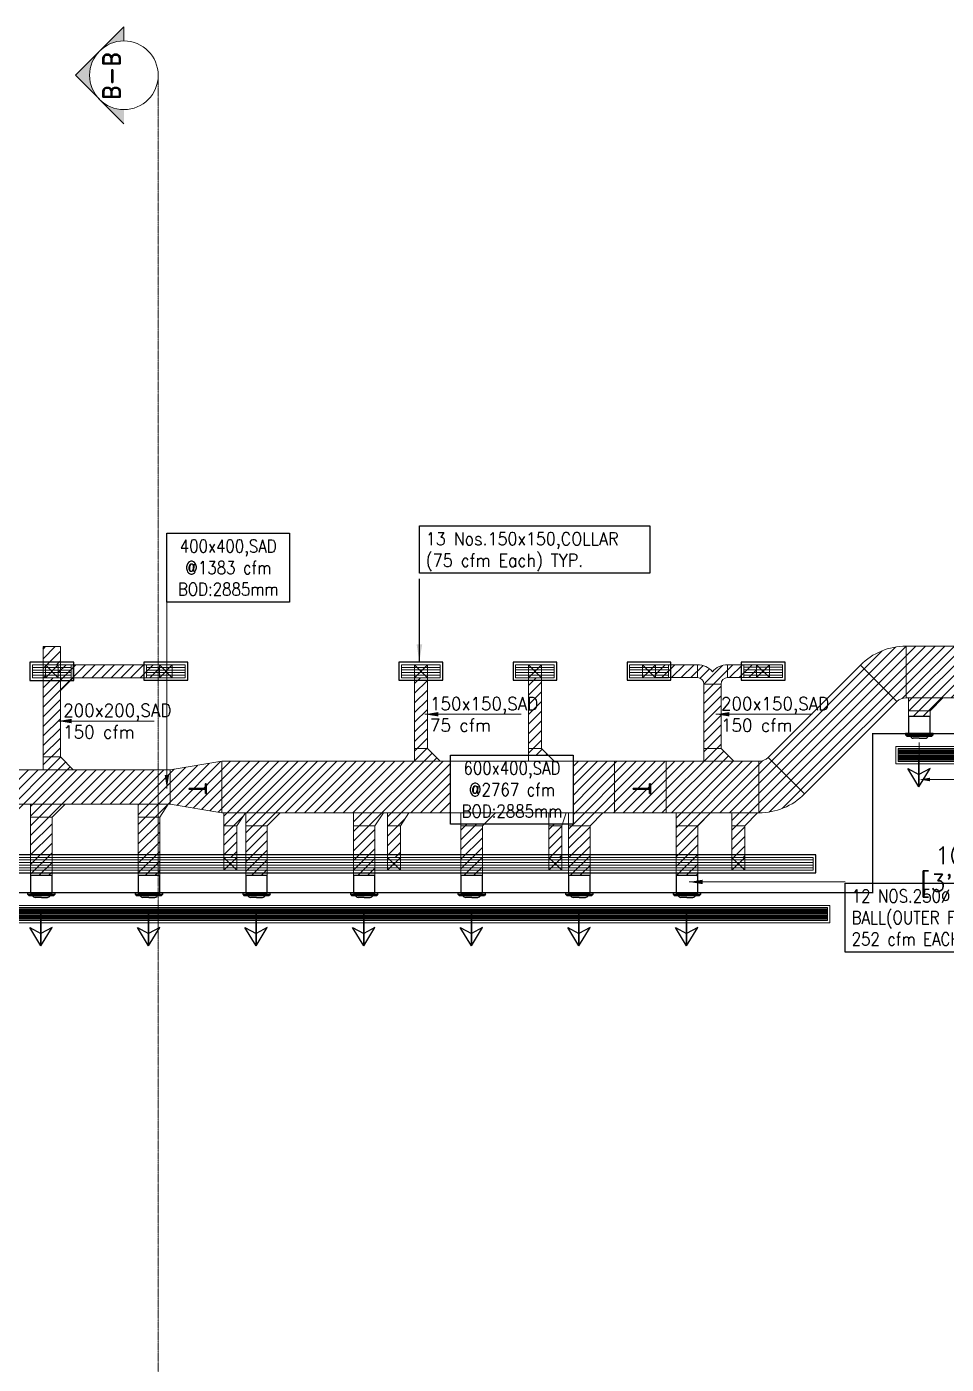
# Model space of a CAD drawing. Header units: millimetres. Extents: x -330573 to 5697, y 22061 to 198972.
# Drawn here: x -107105 to -96423, y 40582 to 56125 of the extents above; entities that cross this region are included whole.
import ezdxf

# ---------------------------------------------------------------- set-up
doc = ezdxf.new("R2010")
doc.units = ezdxf.units.MM
doc.linetypes.add('CENTER', pattern=[2, 1.25, -0.25, 0.25, -0.25])
doc.layers.add('HVAC SAD', color=6, linetype='Continuous')
for name, color, linetype, lineweight in [('VL-AC- SECTION', 7, 'Continuous', 18), ('VL-AC-ACCOUSTIC INSULATION', 32, 'Continuous', 25), ('VL-AC-DIM', 20, 'Continuous', 25), ('VL-AC-RAT', 1, 'Continuous', 5), ('VL-AC-SA', 6, 'Continuous', 5), ('VL-AC-SA_TEXT_50', 7, 'Continuous', 25), ('VL-AC-SAT', 72, 'Continuous', 25), ('VL-FC', 21, 'Continuous', 18)]:
    doc.layers.add(name, color=color, linetype=linetype, lineweight=lineweight)
doc.styles.add('Romand-2', font='romand.shx', dxfattribs={"height": 2})
doc.styles.add('ROMANS', font='romans.shx', dxfattribs={"height": 200})
doc.styles.add('VOLTAS - ROMAND', font='romand.shx', dxfattribs={"width": 0.85})
doc.dimstyles.new('VL_DIM', dxfattribs={"dimscale": 1.25, "dimtxt": 200, "dimasz": 125, "dimexe": 50, "dimexo": 50, "dimgap": 50, "dimtad": 1, "dimdec": 0, "dimrnd": 1, "dimzin": 9, "dimdsep": 46, "dimtxsty": 'ROMANS', "dimcen": 0.09, "dimdle": 35, "dimclrd": 7, "dimclre": 7, "dimclrt": 7, "dimadec": 0, "dimazin": 0, "dimtfac": 1, "dimtdec": 0, "dimtmove": 2, "dimatfit": 3, "dimfxl": 1, "dimtolj": 1, "dimtzin": 0, "dimlwd": 15, "dimlwe": 15, "dimarcsym": 1})
doc.dimstyles.new('VOLTAS', dxfattribs={"dimscale": 100, "dimtxt": 2, "dimasz": 2, "dimexe": 0.5, "dimexo": 0.5, "dimgap": 0.5, "dimtad": 1, "dimdec": 0, "dimzin": 12, "dimdsep": 46, "dimtxsty": 'ROMANS', "dimcen": 10, "dimdle": 100, "dimclrd": 7, "dimclre": 7, "dimclrt": 7, "dimadec": 0, "dimazin": 0, "dimtfac": 1, "dimtdec": 0, "dimtmove": 1, "dimatfit": 3, "dimfxl": 0.18, "dimtolj": 1, "dimtzin": 0, "dimarcsym": 2})

# ---------------------------------------------------------------- blocks, each defined once
blk = doc.blocks.new('A$C6C724B98')
at = {"layer": 'VL-AC- SECTION'}
h = blk.add_hatch(color=256, dxfattribs=at)
h.dxf.hatch_style = 1
edge = h.paths.add_edge_path()
edge.add_line((6578.263305140398, 27026.39885836761), (6578.263305140398, 27191.51130084243))
edge.add_ellipse((6578.263305140398, 27590.12799877968), major_axis=(398.0800505663071, 20.67716672786242), ratio=0.9999999999731439, start_angle=222.0266014231327, end_angle=267.02660142319235, ccw=False)
edge.add_line((6296.398734925054, 27308.26342857178), (6578.263305140398, 27026.39885836761))
edge = h.paths.add_edge_path()
edge.add_ellipse((6578.263305140398, 27590.12799877968), major_axis=(398.6166979482827, 0.0006576552724587155), ratio=0.999999999970647, start_angle=134.9999054708199, end_angle=224.9999054710118, ccw=False)
edge.add_line((6296.398734925054, 27871.99256898385), (6014.534164711572, 27590.12799877595))
edge.add_line((6014.534164713435, 27590.12799877968), (6296.398734928779, 27308.26342857551))
edge = h.paths.add_edge_path()
edge.add_line((6578.263305140398, 27988.74469671693), (6578.263305140398, 28153.85713919174))
edge.add_line((6578.263305140398, 28153.85713919174), (6296.398734926916, 27871.99256898385))
edge.add_ellipse((6578.263305140398, 27590.12799877968), major_axis=(390.5050521828499, -80.00672534378235), ratio=0.9999999999831349, start_angle=101.57853494104512, end_angle=146.5785349415359, ccw=False)
at = {"layer": 'VL-AC- SECTION', "linetype": 'CENTER', "lineweight": 0, "ltscale": 10}
blk.add_line((6976.880003081751, -3048.687331284105), (6976.880003081796, 27620.17281946275), dxfattribs=at)
at = {"layer": 'VL-AC- SECTION'}
blk.add_lwpolyline([(6578.263305144123, 27988.74469672065), (6578.263305144123, 28153.85713919546), (6014.53416471716, 27590.12799877968), (6578.263305144123, 27026.39885837134)], dxfattribs=at)
blk.add_circle((6578.263305144123, 27590.1279987834), 398.6166979377589, dxfattribs=at)
at = {"layer": 'VL-AC- SECTION', "insert": (6335.008583539836, 27859.27993304204, -2496053.843696692), "char_height": 200, "width": 2957.810705330985, "attachment_point": 3, "rotation": 90.00000000011204, "style": 'Romand-2'}
blk.add_mtext('B-B', dxfattribs=at)
blk = doc.blocks.new('*U91')
at = {"color": 252, "lineweight": 9}
for p, q in [((783227.2555917749, 309669.1805990025), (783227.2555917749, 319413.5403117941)), ((783257.2555917749, 309669.1805990025), (783257.2555917749, 319413.5403117941)), ((783287.2555917749, 309669.1805990025), (783287.2555917749, 319413.5403117941)), ((783317.2555917749, 309669.1805990025), (783317.2555917749, 319413.5403117941))]:
    blk.add_line(p, q, dxfattribs=at)
at = {"layer": 'VL-AC-SAT'}
blk.add_lwpolyline([(783167.2555917749, 309639.1805990025), (783377.2555917749, 309639.1805990025), (783377.2555917749, 319443.5403117941), (783167.2555917749, 319443.5403117941)], close=True, dxfattribs=at)
at = {"layer": 'VL-AC-SAT', "lineweight": 20}
blk.add_lwpolyline([(783197.2555917749, 309669.1805990025), (783347.2555917749, 309669.1805990025), (783347.2555917749, 319413.5403117941), (783197.2555917749, 319413.5403117941)], close=True, dxfattribs=at)
blk = doc.blocks.new('*U51')
at = {"color": 252, "lineweight": 9}
for p, q in [((783227.2555917749, 314853.1962866401), (783227.2555917749, 315303.1962866401)), ((783257.2555917749, 314853.1962866401), (783257.2555917749, 315303.1962866401)), ((783287.2555917749, 314853.1962866401), (783287.2555917749, 315303.1962866401)), ((783317.2555917749, 314853.1962866401), (783317.2555917749, 315303.1962866401))]:
    blk.add_line(p, q, dxfattribs=at)
at = {"layer": 'VL-AC-SAT'}
blk.add_lwpolyline([(783167.2555917749, 314823.1962866401), (783377.2555917749, 314823.1962866401), (783377.2555917749, 315333.1962866401), (783167.2555917749, 315333.1962866401)], close=True, dxfattribs=at)
at = {"layer": 'VL-AC-SAT', "lineweight": 20}
blk.add_lwpolyline([(783197.2555917749, 314853.1962866401), (783347.2555917749, 314853.1962866401), (783347.2555917749, 315303.1962866401), (783197.2555917749, 315303.1962866401)], close=True, dxfattribs=at)
blk = doc.blocks.new('*U94')
at = {"color": 8}
for p, q in [((30, 66), (18638.02575076701, 66.00000000000078)), ((30, 54), (18638.02575076701, 54.0000000000008)), ((30, 42), (18638.02575076701, 42.0000000000008)), ((30, 30), (18638.02575076701, 30.0000000000008)), ((30, 18), (18638.02575076701, 18.0000000000008)), ((30, 6.000000000000007), (18638.02575076701, 6.000000000000799)), ((30, -5.999999999999993), (18638.02575076701, -5.999999999999201)), ((30, -17.99999999999999), (18638.02575076701, -17.9999999999992)), ((30, -29.99999999999999), (18638.02575076701, -29.99999999999919)), ((30, -41.99999999999999), (18638.02575076701, -41.99999999999919)), ((30, -53.99999999999999), (18638.02575076701, -53.99999999999919))]:
    blk.add_line(p, q, dxfattribs=at)
for points in [[(5.208279937236156, 105.0043399367306), (5.31761697117643, -94.99565707796468), (18663.34336773818, -94.99565707796388), (18663.23403070424, 105.0043399367314)], [(30, 80), (30.05466236089609, -69.98873777758617), (18638.0804131279, -69.98873777758537), (18638.02575076701, 80.00000000000078)]]:
    blk.add_lwpolyline(points, close=True)
blk = doc.blocks.new('*U97')
at = {"color": 8}
for p, q in [((30, 66), (11396.58645214892, 66.00000000000048)), ((30, 54), (11396.58645214892, 54.00000000000048)), ((30, 42), (11396.58645214892, 42.00000000000048)), ((30, 30), (11396.58645214892, 30.00000000000049)), ((30, 18), (11396.58645214892, 18.00000000000049)), ((30, 6.000000000000007), (11396.58645214892, 6.000000000000492)), ((30, -5.999999999999993), (11396.58645214892, -5.999999999999508)), ((30, -17.99999999999999), (11396.58645214892, -17.99999999999951)), ((30, -29.99999999999999), (11396.58645214892, -29.9999999999995)), ((30, -41.99999999999999), (11396.58645214892, -41.9999999999995)), ((30, -53.99999999999999), (11396.58645214892, -53.9999999999995))]:
    blk.add_line(p, q, dxfattribs=at)
for points in [[(5.208279937236156, 105.0043399367306), (5.31761697117643, -94.99565707796468), (11421.90406912009, -94.99565707796418), (11421.79473208615, 105.0043399367311)], [(30, 80), (30.05466236089609, -69.98873777758617), (11396.64111450981, -69.98873777758567), (11396.58645214892, 80.00000000000048)]]:
    blk.add_lwpolyline(points, close=True)
blk = doc.blocks.new('*D255')
at = {"layer": 'Defpoints', "color": 0, "transparency": 16777216}
for p in [(-96735.80432549499, 47855.90599802253), (-95685.80432549499, 47855.90599802253), (-96735.80432549499, 47377.43230505864)]:
    blk.add_point(p, dxfattribs=at)
at = {"layer": 'VL-AC-DIM', "color": 7, "lineweight": 15, "transparency": 16777216}
for p, q in [((-96735.80432549499, 47805.90599802253), (-96735.80432549499, 47327.43230505864)), ((-95685.80432549499, 47805.90599802253), (-95685.80432549499, 47327.43230505864)), ((-95810.80432549499, 47377.43230505864), (-96610.80432549499, 47377.43230505864))]:
    blk.add_line(p, q, dxfattribs=at)
at = {"layer": 'VL-AC-DIM', "color": 7, "transparency": 16777216}
for points in [[(-96610.80432549499, 47398.26563839197), (-96610.80432549499, 47356.5989717253), (-96735.80432549499, 47377.43230505864)], [(-95810.80432549499, 47398.26563839197), (-95810.80432549499, 47356.5989717253), (-95685.80432549499, 47377.43230505864)]]:
    blk.add_solid(points, dxfattribs=at)
at = {"layer": 'VL-AC-DIM', "color": 7, "transparency": 16777216, "char_height": 200, "attachment_point": 5, "style": 'ROMANS'}
for s, insert in [('\\A1;1050', (-96210.80432549499, 46495.28944791578)), ('\\A1;[3\'-5"]', (-96210.80432549499, 46142.90849553483))]:
    blk.add_mtext(s, dxfattribs=dict(at, insert=insert))
blk = doc.blocks.new('VL SA JET NOZZEL')
at = {"layer": 'VL-AC-SAT'}
for p, q in [((4.433961313363397, 562.4903743000614, 1.386536811875247e-08), (-125.2924377877207, 349.6088945613155, 1.386536811875247e-08)), ((4.433961313363397, 562.4903743000614, 1.386536811875247e-08), (4.433961313363397, 191.9093473121902, 1.386536811875247e-08)), ((4.433961313363397, 191.9093473121902, 1.386536811875247e-08), (4.433961313363397, 562.4903743000614, 1.386536811875247e-08)), ((4.433961313363397, 562.4903743000614, 1.386536811875247e-08), (134.1603604144475, 349.6088945613155, 1.386536811875247e-08)), ((4.433961313363397, 562.4903743000614, 1.386536811875247e-08), (4.433961313363397, 191.9093473121902, 1.386536811875247e-08)), ((4.433961313363397, 191.9093473121902, 1.386536811875247e-08), (4.433961313363397, 562.4903743000614, 1.386536811875247e-08)), ((-125.2924377877207, 349.6088945613155, 1.386536811875247e-08), (4.433961313363397, 418.7165136941621, 1.386536811875247e-08)), ((134.1603604144475, 349.6088945613155, 1.386536811875247e-08), (4.433961313363397, 418.7165136941621, 1.386536811875247e-08)), ((0, 0), (-70, 0)), ((0, 0), (70, 0)), ((-160, -40), (-146.6457117226528, -25)), ((160, -40), (-160, -40)), ((160, -40), (146.6457117226673, -25))]:
    blk.add_line(p, q, dxfattribs=at)
for points in [[(-160, -40), (-160, -55), (160, -55), (160, -40)], [(146.6457117226673, -25), (-146.6457117226528, -25)]]:
    blk.add_lwpolyline(points, dxfattribs=at)
at = {"layer": 'VL-AC-SAT', "elevation": 1.386536811875247e-08}
blk.add_lwpolyline([(125, -255), (125, -55), (-125, -55), (-125, -255)], close=True, dxfattribs=at)
at = {"layer": 'VL-AC-SAT'}
for centre, start, end in [((-64.10045256266312, -42.46850784502749), 97.90867633056617, 155.957371767983), ((64.10045256266312, -42.46850784502749), 24.04262823201699, 82.09132366943385)]:
    blk.add_arc(centre, 42.87632002106835, start, end, dxfattribs=at)

msp = doc.modelspace()

# ---------------------------------------------------------------- hatches: boundary and pattern name
at = {"layer": 'VL-AC-ACCOUSTIC INSULATION'}
h = msp.add_hatch(dxfattribs=at)
h.set_pattern_fill('ANSI31', color=8, scale=25)
h.set_pattern_definition([(45, (0, 0), (-56.12660075668221, 56.12660075668221), [])])
h.paths.add_polyline_path([(-105437.4763143221, 47489.38428907003), (-110189.1592734049, 47489.38428907003), (-110189.1592734049, 47089.38428907003), (-105437.4763143221, 47089.38428907003)])
h.paths.add_polyline_path([(-109739.1592734049, 47639.38428907003), (-109889.1592734049, 47639.38428907003), (-109889.1592734049, 47489.38428907003), (-109589.1592734049, 47489.38428907003)])
h.paths.add_polyline_path([(-109739.1592734049, 48559.40110547561), (-109889.1592734049, 48559.40110547561), (-109889.1592734049, 47639.38428907003), (-109739.1592734049, 47639.38428907003)])
h.paths.add_polyline_path([(-108064.1750692814, 47639.38428907002), (-108214.1750692814, 47639.38428907002), (-108214.1750692814, 47489.38428907003), (-107914.1750692814, 47489.38428907003)])
h.paths.add_polyline_path([(-108064.1750692814, 48559.4011054756), (-108214.1750692814, 48559.4011054756), (-108214.1750692814, 47639.38428907002), (-108064.1750692814, 47639.38428907002)])
h.paths.add_polyline_path([(-106714.1751021639, 47639.5962948676), (-106914.1751021639, 47639.5962948676), (-106914.1751021639, 47489.38428907003), (-106563.9630963664, 47489.38428907003)])
h.paths.add_polyline_path([(-106714.1751021639, 48921.82479619002), (-106914.1751021639, 48921.82479619002), (-106914.1751021639, 47639.5962948676), (-106714.1751021639, 47639.5962948676)])
h.paths.add_polyline_path([(-106889.1751021639, 48559.61311127317), (-106889.1751021639, 48709.61311127317), (-106739.1751021639, 48709.61311127317), (-106739.1751021639, 48559.61311127317)], flags=16)
h.paths.add_polyline_path([(-107114.5836351746, 47089.38428907003), (-107414.5836351746, 47089.38428907003), (-107414.5836351746, 46939.38428907003), (-107264.5836351746, 46939.38428907003)])
h.paths.add_polyline_path([(-107264.5836351746, 46939.38428907003), (-107414.5836351746, 46939.38428907003), (-107414.5836351746, 46472.03406042082), (-107264.5836351746, 46472.03406042082)])
h.paths.add_polyline_path([(-106660.8200984936, 47089.38428907003), (-107060.8200984936, 47089.38428907003), (-107060.8200984936, 46939.38428907003), (-106810.8200984936, 46939.38428907003)])
h.paths.add_polyline_path([(-106810.8200984936, 46939.38428907003), (-107060.8200984936, 46939.38428907003), (-107060.8200984936, 46260.87988429946), (-106810.8200984936, 46260.87988429946)])
h.paths.add_polyline_path([(-107910.8200984936, 47089.38428907003), (-108310.8200984936, 47089.38428907003), (-108310.8200984936, 46939.38428907003), (-108060.8200984936, 46939.38428907003)])
h.paths.add_polyline_path([(-108060.8200984936, 46939.38428907003), (-108310.8200984936, 46939.38428907003), (-108310.8200984936, 46260.87988429946), (-108060.8200984936, 46260.87988429946)])
h.paths.add_polyline_path([(-109310.8200984936, 46939.38428907003), (-109560.8200984936, 46939.38428907003), (-109560.8200984936, 46260.87988429946), (-109310.8200984936, 46260.87988429946)])
h.paths.add_polyline_path([(-109160.8200984936, 47089.38428907003), (-109560.8200984936, 47089.38428907003), (-109560.8200984936, 46939.38428907003), (-109310.8200984936, 46939.38428907003)])
h.paths.add_polyline_path([(-105560.8200984936, 46939.38428907003), (-105810.8200984936, 46939.38428907003), (-105810.8200984936, 46260.87988429946), (-105560.8200984936, 46260.87988429946)])
h.paths.add_polyline_path([(-105460.8200984936, 47089.38428907003), (-105810.8200984936, 47089.38428907003), (-105810.8200984936, 46939.38428907003), (-105560.8200984936, 46939.38428907003)])
h.paths.add_polyline_path([(-104837.4763143221, 47589.38428907003), (-105437.4763143221, 47489.38428907003), (-105437.4763143221, 47089.38428907003), (-104837.4763143221, 46989.38428907003)])
h.paths.add_polyline_path([(-105564.1751350483, 48709.82511707075), (-106564.1751021639, 48709.82511707075), (-106564.1751021639, 48559.82511707075), (-105564.1751350483, 48559.82511707075)])
h.paths.add_polyline_path([(-106564.1751021639, 48709.82511707075), (-106714.1751021639, 48709.82511707075), (-106714.1751021639, 48409.82511707075), (-106564.1751021639, 48559.82511707075)])
h.paths.add_polyline_path([(-100277.8858762626, 47589.38428907003), (-104837.4763143221, 47589.38428907003), (-104837.4763143221, 46989.38428907003), (-100277.8858762626, 46989.38428907003)])
h.paths.add_polyline_path([(-104160.8200984936, 46989.38428907003), (-104560.8200984936, 46989.38428907003), (-104560.8200984936, 46839.38428907003), (-104310.8200984936, 46839.38428907003)])
h.paths.add_polyline_path([(-104310.8200984936, 46839.38428907003), (-104560.8200984936, 46839.38428907003), (-104560.8200984936, 46260.87988429946), (-104310.8200984936, 46260.87988429946)])
h.paths.add_polyline_path([(-104664.8611034345, 46839.38428907003), (-104814.8611034345, 46839.38428907003), (-104814.8611034345, 46472.03406042082), (-104664.8611034345, 46472.03406042082)])
h.paths.add_polyline_path([(-104564.8611034345, 46989.38428907003), (-104814.8611034345, 46989.38428907003), (-104814.8611034345, 46839.38428907003), (-104664.8611034345, 46839.38428907003)])
h.paths.add_polyline_path([(-103060.8200984936, 46839.38428907003), (-103310.8200984895, 46839.38428907003), (-103310.8200984739, 46260.87988429946), (-103060.8200984739, 46260.87988429946)])
h.paths.add_polyline_path([(-102960.8200984936, 46989.38428907003), (-103310.8200984936, 46989.38428907003), (-103310.8200984895, 46839.38428907003), (-103060.8200984936, 46839.38428907003)])
h.paths.add_polyline_path([(-102764.5836351746, 46839.38428907003), (-102914.5836351746, 46839.38428907003), (-102914.5836351746, 46472.03406042082), (-102764.5836351746, 46472.03406042082)])
h.paths.add_polyline_path([(-102664.5836351746, 46989.38428907003), (-102914.5836351746, 46989.38428907003), (-102914.5836351746, 46839.38428907003), (-102764.5836351746, 46839.38428907003)])
h.paths.add_polyline_path([(-102451.1554782092, 47739.38428907003), (-102601.1554782092, 47739.38428907003), (-102601.1554782092, 47589.38428907003), (-102301.1554782092, 47589.38428907003)])
h.paths.add_polyline_path([(-102451.1554782092, 48560.34061125919), (-102601.1554782092, 48560.34061125919), (-102601.1554782092, 47739.38428907003), (-102451.1554782092, 47739.38428907003)])
h.paths.add_polyline_path([(-101126.1555164508, 47739.6060672248), (-101276.1555164508, 47739.6060672248), (-101276.1555164508, 47589.38428907003), (-100975.9337382961, 47589.38428907003)])
h.paths.add_polyline_path([(-101126.1555164508, 48560.56238941396), (-101276.1555164508, 48560.56238941396), (-101276.1555164508, 47739.6060672248), (-101126.1555164508, 47739.6060672248)])
h.paths.add_polyline_path([(-101660.8200984936, 46989.38428907003), (-102060.8200984936, 46989.38428907003), (-102060.8200984895, 46839.38428907003), (-101810.8200984936, 46839.38428907003)])
h.paths.add_polyline_path([(-101810.8200984936, 46839.38428907003), (-102060.8200984895, 46839.38428907003), (-102060.8200984739, 46260.87988429946), (-101810.8200984739, 46260.87988429946)])
h.paths.add_polyline_path([(-100410.8200984936, 46989.38428907003), (-100810.8200984936, 46989.38428907003), (-100810.8200984895, 46839.38428907003), (-100560.8200984936, 46839.38428907003)])
h.paths.add_polyline_path([(-100560.8200984936, 46839.38428907003), (-100810.8200984895, 46839.38428907003), (-100810.8200984739, 46260.87988429946), (-100560.8200984739, 46260.87988429946)])
h.paths.add_polyline_path([(-100889.376183486, 46839.38428907003), (-101039.376183486, 46839.38428907003), (-101039.376183486, 46472.03406042082), (-100889.376183486, 46472.03406042082)])
h.paths.add_polyline_path([(-100839.376183486, 46989.38428907003), (-101039.376183486, 46989.38428907003), (-101039.376183486, 46839.38428907003), (-100889.376183486, 46839.38428907003)])
h.paths.add_polyline_path([(-99310.8200985132, 46839.38428907003), (-99560.82009850915, 46839.38428907003), (-99560.82009849355, 46260.87988429946), (-99310.82009849355, 46260.87988429946)])
h.paths.add_polyline_path([(-99160.8200985132, 46989.38428907003), (-99560.8200985132, 46989.38428907003), (-99560.82009850915, 46839.38428907003), (-99310.8200985132, 46839.38428907003)])
h.paths.add_polyline_path([(-98599.5629505269, 47589.38428907003), (-99677.88587626256, 47589.38428907003), (-99677.88587626256, 46989.38428907003), (-98599.56295052689, 46989.38428907003)])
h.paths.add_polyline_path([(-99677.88587626256, 47589.38428907003), (-100277.8858762626, 47589.38428907003), (-100277.8858762626, 46989.38428907003), (-99677.88587626256, 46989.38428907003)])
h.paths.add_polyline_path([(-99038.72441339472, 47739.38428907003), (-99238.72441339472, 47739.38428907003), (-99238.72441339472, 47589.38428907003), (-98888.72441339472, 47589.38428907003)])
h.paths.add_polyline_path([(-99038.72441339472, 48486.00594572397), (-99238.72441339472, 48486.00594572397), (-99238.72441339472, 47739.38428907003), (-99038.72441339472, 47739.38428907003)])
h.paths.add_polyline_path([(-98963.72441339472, 48561.00594572397), (-98963.72441339472, 48711.00594572397, 0.2265409196609852), (-99138.72441339472, 48627.42730196128, 0.2265409196609852), (-99313.72441339472, 48711.00594572397), (-99313.72441339472, 48561.00594572397, -0.4142135623730951), (-99238.72441339472, 48486.00594572397), (-99038.72441339472, 48486.00594572397, -0.4142135623730951)])
h.paths.add_polyline_path([(-98626.1555929351, 48711.00594572397), (-98963.72441339472, 48711.00594572397), (-98963.72441339472, 48561.00594572397), (-98626.1555929351, 48561.00594572397)])
h.paths.add_polyline_path([(-99313.72441339472, 48711.00594572397), (-99800.9337765387, 48711.00594572397), (-99801.15555469343, 48710.78416756925), (-99801.15555469343, 48561.00594572397), (-99313.72441339472, 48561.00594572397)])
h.paths.add_polyline_path([(-98493.49693334945, 47633.3182718915, -0.1989123673783459), (-98599.5629505269, 47589.38428907003), (-98599.56295052689, 46989.38428907003, 0.1989123673783367), (-98069.23286463968, 47209.05420317743)])
h.paths.add_polyline_path([(-98614.58363517461, 46989.38428907003), (-98914.58363517461, 46989.38428907003), (-98914.58363517461, 46839.38428907003), (-98764.58363517461, 46839.38428907003)])
h.paths.add_polyline_path([(-98764.58363517461, 46839.38428907003), (-98914.58363517461, 46839.38428907003), (-98914.58363517461, 46472.03406042082), (-98764.58363517461, 46472.03406042082)])
h.paths.add_polyline_path([(-96995.29773347975, 48282.9893343263), (-97419.56180218949, 48707.25340304041), (-98493.49693334945, 47633.3182718915), (-98069.23286463968, 47209.05420317743)])
h.paths.add_polyline_path([(-96889.23171630298, 48926.92331714832, 0.1989123673792366), (-97419.56180218949, 48707.25340304041), (-96995.29773347975, 48282.9893343263, -0.198912367379667), (-96889.23171630298, 48326.92331714832)])
h.paths.add_polyline_path([(-94124.62926590117, 48926.92331714832), (-96889.23171630298, 48926.92331714832), (-96889.23171630298, 48326.92331714832), (-94124.62926590117, 48326.92331714832)])
h.paths.add_polyline_path([(-94160.80432549499, 48326.92331714832), (-94560.80432549499, 48326.92331714832), (-94560.80432549499, 48176.92331714832), (-94310.80432549499, 48176.92331714832)])
h.paths.add_polyline_path([(-94310.80432549499, 48176.92331714832), (-94560.80432549499, 48176.92331714832), (-94560.80432549499, 48110.90599802253), (-94310.80432549499, 48110.90599802253)])
h.paths.add_polyline_path([(-95410.80432549499, 48326.92331714832), (-95810.80432549499, 48326.92331714832), (-95810.80432549499, 48176.92331714832), (-95560.80432549499, 48176.92331714832)])
h.paths.add_polyline_path([(-95560.80432549499, 48176.92331714832), (-95810.80432549499, 48176.92331714832), (-95810.80432549499, 48110.90599802253), (-95560.80432549499, 48110.90599802253)])
h.paths.add_polyline_path([(-96610.80432549499, 48176.92331714832), (-96860.80432549499, 48176.92331714832), (-96860.80432549499, 48110.90599802253), (-96610.80432549499, 48110.90599802253)])
h.paths.add_polyline_path([(-96460.80432549499, 48326.92331714832), (-96860.80432549499, 48326.92331714832), (-96860.80432549499, 48176.92331714832), (-96610.80432549499, 48176.92331714832)])
h.paths.add_polyline_path([(-92326.4774572812, 50607.31811233331), (-92624.65485844482, 50607.31811233331), (-92624.65485844482, 50307.31811233331), (-92326.4774572812, 50307.31811233331)])
h.paths.add_polyline_path([(-91876.4774572812, 50757.31811233331), (-92176.4774572812, 50757.31811233331, -0.4142135623730951), (-92326.4774572812, 50607.31811233331), (-92326.4774572812, 50307.31811233331, 0.414213562373095)])
h.paths.add_polyline_path([(-91876.4774572812, 52658.61540116719), (-92176.4774572812, 52658.61540116719), (-92176.4774572812, 50757.31811233331), (-91876.4774572812, 50757.31811233331)])
h.paths.add_polyline_path([(-92138.9774572812, 52146.11540116719), (-92138.9774572812, 52371.11540116719), (-91913.9774572812, 52371.11540116719), (-91913.9774572812, 52146.11540116719)], flags=16)
edge = h.paths.add_edge_path()
edge.add_line((-93974.62926590117, 49076.92331714832), (-93974.6292659012, 48976.92331714832))
edge.add_arc((-94024.62926590115, 48976.92331714828), 49.99999999996362, -90.00000000001671, 4.160938260611147e-11, ccw=False)
edge.add_line((-94024.62926590117, 48926.92331714832), (-94124.62926590117, 48926.92331714833))
edge.add_line((-94124.62926590117, 48926.92331714833), (-94124.62926590117, 48326.92331714832))
edge.add_arc((-94124.62926590117, 49076.92331714831), 749.9999999999927, 270, 360.0000000000006)
edge.add_line((-93374.62926590117, 49076.92331714832), (-93974.62926590117, 49076.92331714832))

# ---------------------------------------------------------------- linework, layer by layer
at = {"layer": 'VL-AC-SA', "lineweight": 5}
for p, q in [((-106889.1751021639, 48709.61311127317, 16887.63852206107), (-106739.1751021639, 48709.61311127317, 16887.63852206107)), ((-106889.1751021639, 48709.61311127317, 16887.63852206098), (-106739.1751021639, 48559.61311127317, 16887.63852206098)), ((-106739.1751021639, 48709.61311127317, 16887.63852206098), (-106889.1751021639, 48559.61311127317, 16887.63852206098)), ((-105564.1751350483, 48709.82511707128, 16887.63852206096), (-105414.1751350483, 48709.82511707128, 16887.63852206096)), ((-105564.1751350483, 48709.82511707128, 16887.63852206088), (-105414.1751350483, 48559.82511707128, 16887.63852206088)), ((-105414.1751350483, 48709.82511707128, 16887.63852206088), (-105564.1751350483, 48559.82511707128, 16887.63852206088)), ((-102601.1554782092, 48710.34061125919, -3.768946044147015e-09), (-102451.1554782092, 48710.34061125919, -3.768946044147015e-09)), ((-102601.1554782092, 48710.34061125919, -3.856257535517216e-09), (-102451.1554782092, 48560.34061125919, -3.856257535517216e-09)), ((-102451.1554782092, 48710.34061125919, -3.856257535517216e-09), (-102601.1554782092, 48560.34061125919, -3.856257535517216e-09)), ((-101276.1555164508, 48710.56238941396, -3.587047103792429e-09), (-101126.1555164508, 48710.56238941396, -3.587047103792429e-09)), ((-101276.1555164508, 48710.56238941396, -3.67435859516263e-09), (-101126.1555164508, 48560.56238941396, -3.67435859516263e-09)), ((-101126.1555164508, 48710.56238941396, -3.67435859516263e-09), (-101276.1555164508, 48560.56238941396, -3.67435859516263e-09)), ((-99951.15555469343, 48710.78416756925, -3.437889972701669e-09), (-99801.15555469343, 48710.78416756925, -3.437889972701669e-09)), ((-99951.15555469343, 48710.78416756925, -3.52520146407187e-09), (-99801.15555469343, 48560.78416756925, -3.52520146407187e-09)), ((-99801.15555469343, 48710.78416756925, -3.52520146407187e-09), (-99951.15555469343, 48560.78416756925, -3.52520146407187e-09)), ((-98626.1555929351, 48711.00594572397, -3.328750608488917e-09), (-98476.1555929351, 48711.00594572397, -3.328750608488917e-09)), ((-98626.1555929351, 48711.00594572397, -3.416062099859118e-09), (-98476.1555929351, 48561.00594572397, -3.416062099859118e-09)), ((-98476.1555929351, 48711.00594572397, -3.416062099859118e-09), (-98626.1555929351, 48561.00594572397, -3.416062099859118e-09)), ((-106739.1751021639, 48559.61311127317, 16887.63852206107), (-106889.1751021639, 48559.61311127317, 16887.63852206107)), ((-105414.1751350483, 48559.82511707128, 16887.63852206096), (-105564.1751350483, 48559.82511707128, 16887.63852206096)), ((-102451.1554782092, 48560.34061125919, -3.768946044147015e-09), (-102601.1554782092, 48560.34061125919, -3.768946044147015e-09)), ((-101126.1555164508, 48560.56238941396, -3.587047103792429e-09), (-101276.1555164508, 48560.56238941396, -3.587047103792429e-09)), ((-99801.15555469343, 48560.78416756925, -3.437889972701669e-09), (-99951.15555469343, 48560.78416756925, -3.437889972701669e-09)), ((-98476.1555929351, 48561.00594572397, -3.328750608488917e-09), (-98626.1555929351, 48561.00594572397, -3.328750608488917e-09)), ((-104814.8611034345, 46472.03406042082), (-104664.8611034345, 46472.03406042082)), ((-104814.8611034345, 46472.03406042082), (-104664.8611034345, 46322.03406042082)), ((-104664.8611034345, 46472.03406042082), (-104814.8611034345, 46322.03406042082)), ((-102914.5836351746, 46472.03406042082), (-102764.5836351746, 46472.03406042082)), ((-102914.5836351746, 46472.03406042082), (-102764.5836351746, 46322.03406042082)), ((-102764.5836351746, 46472.03406042082), (-102914.5836351746, 46322.03406042082)), ((-101039.376183486, 46472.03406042082), (-100889.376183486, 46472.03406042082)), ((-101039.376183486, 46472.03406042082), (-100889.376183486, 46322.03406042082)), ((-100889.376183486, 46472.03406042082), (-101039.376183486, 46322.03406042082)), ((-98914.58363517461, 46472.03406042082), (-98764.58363517461, 46472.03406042082)), ((-98914.58363517461, 46472.03406042082), (-98764.58363517461, 46322.03406042082)), ((-98764.58363517461, 46472.03406042082), (-98914.58363517461, 46322.03406042082)), ((-104814.8611034345, 46322.03406042082), (-104664.8611034345, 46322.03406042082)), ((-98914.58363517461, 46322.03406042082), (-98764.58363517461, 46322.03406042082))]:
    msp.add_line(p, q, dxfattribs=at)
at = {"layer": 'VL-AC-SA', "linetype": 'Continuous', "lineweight": 5, "ltscale": 100}
for p, q in [((-106889.1751021639, 48709.61311127317, 16887.63852206107), (-106889.1751021639, 48559.61311127317, 16887.63852206107)), ((-106739.1751021639, 48709.61311127317, 16887.63852206098), (-106739.1751021639, 48559.61311127317, 16887.63852206107)), ((-105564.1751350483, 48709.82511707128, 16887.63852206096), (-105564.1751350483, 48559.82511707128, 16887.63852206096)), ((-105414.1751350483, 48709.82511707128, 16887.63852206088), (-105414.1751350483, 48559.82511707128, 16887.63852206096)), ((-102601.1554782092, 48710.34061125919, -3.768946044147015e-09), (-102601.1554782092, 48560.34061125919, -3.768946044147015e-09)), ((-102451.1554782092, 48710.34061125919, -3.856257535517216e-09), (-102451.1554782092, 48560.34061125919, -3.768946044147015e-09)), ((-101276.1555164508, 48710.56238941396, -3.587047103792429e-09), (-101276.1555164508, 48560.56238941396, -3.587047103792429e-09)), ((-101126.1555164508, 48710.56238941396, -3.67435859516263e-09), (-101126.1555164508, 48560.56238941396, -3.587047103792429e-09)), ((-99951.15555469343, 48710.78416756925, -3.437889972701669e-09), (-99951.15555469343, 48560.78416756925, -3.437889972701669e-09)), ((-99801.15555469343, 48710.78416756925, -3.52520146407187e-09), (-99801.15555469343, 48560.78416756925, -3.437889972701669e-09)), ((-98626.1555929351, 48711.00594572397, -3.328750608488917e-09), (-98626.1555929351, 48561.00594572397, -3.328750608488917e-09)), ((-98476.1555929351, 48711.00594572397, -3.416062099859118e-09), (-98476.1555929351, 48561.00594572397, -3.328750608488917e-09)), ((-104814.8611034345, 46472.03406042082), (-104814.8611034345, 46322.03406042082)), ((-104664.8611034345, 46472.03406042082), (-104664.8611034345, 46322.03406042082)), ((-102914.5836351746, 46472.03406042082), (-102914.5836351746, 46322.03406042082)), ((-102764.5836351746, 46472.03406042082), (-102764.5836351746, 46322.03406042082)), ((-101039.376183486, 46472.03406042082), (-101039.376183486, 46322.03406042082)), ((-100889.376183486, 46472.03406042082), (-100889.376183486, 46322.03406042082)), ((-98914.58363517461, 46472.03406042082), (-98914.58363517461, 46322.03406042082)), ((-98764.58363517461, 46472.03406042082), (-98764.58363517461, 46322.03406042082))]:
    msp.add_line(p, q, dxfattribs=at)
at = {"layer": 'VL-AC-SA'}
for points in [[(-99677.88587626256, 47589.38428907003), (-98599.56295052689, 47589.38428907003, 0.1989123673783208), (-98493.49693334945, 47633.3182718915), (-97419.56180218949, 48707.25340304041, -0.1989123673796703), (-96889.23171630173, 48926.92331714832), (-94024.62926590117, 48926.92331714832, 0.414213562373095), (-93974.62926590117, 48976.92331714832), (-93974.62926590117, 49563.78510219813)], [(-99677.88587626256, 46989.38428907003), (-98599.56295052689, 46989.38428907003, 0.1989123673783206), (-98069.2328646397, 47209.05420317739), (-96995.29773347975, 48282.9893343263, -0.1989123673796669), (-96889.23171630298, 48326.92331714832), (-94124.62926590117, 48326.92331714832, 0.414213562373095), (-93374.62926590117, 49076.92331714832), (-93374.62926590117, 49563.78510219813)], [(-99138.72441339472, 48627.42730196128, -0.2265409196609853), (-98963.72441339472, 48711.00594572397), (-98626.1555929351, 48711.00594572397)], [(-99038.72441339472, 47739.38428907003), (-99038.72441339472, 48486.00594572397, -0.414213562373095), (-98963.72441339472, 48561.00594572397), (-98626.1555929351, 48561.00594572397)]]:
    msp.add_lwpolyline(points, format="xyb", dxfattribs=at)
for points, elevation in [([(-106914.1751021639, 48921.82479619002), (-106914.1751021639, 47489.5962948676)], 16887.63852206098), ([(-106714.1751021639, 48921.82479619002), (-106914.1751021639, 48921.82479619002)], 16887.63852206098), ([(-106714.1751021639, 48921.82479619002), (-106714.1751021639, 47639.5962948676)], 16887.63852206098), ([(-105564.1751350483, 48709.82511707075), (-106714.1751021639, 48709.82511707075)], 16887.63852206088), ([(-106564.1751021639, 48709.82511707075), (-106564.1751021639, 48559.82511707075)], 16887.63852206098), ([(-99313.72441339472, 48561.00594572397), (-99313.72441339472, 48711.00594572397)], -3.328750608488917e-09), ([(-106564.1751021639, 48559.82511707075), (-106714.1751021639, 48409.82511707075)], 16887.63852206098), ([(-105564.1751350483, 48559.82511707075), (-106564.1751021639, 48559.82511707075)], 16887.63852206088), ([(-102601.1554782092, 48560.34061125919), (-102601.1554782092, 47589.38428907003)], -3.856257535517216e-09), ([(-102451.1554782092, 48560.34061125919), (-102451.1554782092, 47739.38428907003)], -3.856257535517216e-09), ([(-101126.1555164508, 48560.56238941396), (-101126.1555164508, 47739.6060672248)], -3.67435859516263e-09), ([(-102451.1554782092, 47739.38428907003), (-102601.1554782092, 47739.38428907003)], 4.620233085006475e-10), ([(-102451.1554782092, 47739.38428907003), (-102301.1554782092, 47589.38428907003)], 4.620233085006475e-10), ([(-101126.1555164508, 47739.6060672248), (-101276.1555164508, 47739.6060672248)], 6.439222488552332e-10), ([(-106714.1751021639, 47639.5962948676), (-106914.1751021639, 47639.5962948676)], 16887.63852206145), ([(-106714.1751021639, 47639.5962948676), (-106564.1751021639, 47489.5962948676)], 16887.63852206145), ([(-104814.8611034345, 46472.03406042077), (-104814.8611034345, 46989.38428907003)], -5.484649628991987e-10), ([(-102914.5836351746, 46472.03406042077), (-102914.5836351746, 46989.38428907003)], -5.484649628991987e-10), ([(-98914.58363517461, 46472.03406042082), (-98914.58363517461, 46989.38428907003)], -4.611534715289976e-10), ([(-104664.8611034345, 46472.03406042077), (-104664.8611034345, 46839.38428907003)], -5.484649628991987e-10), ([(-102764.5836351746, 46472.03406042077), (-102764.5836351746, 46839.38428907003)], -5.484649628991987e-10), ([(-98764.58363517461, 46472.03406042082), (-98764.58363517461, 46839.38428907003)], -4.611534715289976e-10)]:
    msp.add_lwpolyline(points, dxfattribs=dict(at, elevation=elevation))
for points in [[(-96889.23171630298, 48326.92331714832), (-96889.23171630298, 48926.92331714832)], [(-98963.72441339472, 48561.00594572397), (-98963.72441339472, 48711.00594572398)], [(-96995.29773347975, 48282.9893343263), (-97419.56180218949, 48707.25340304041)], [(-99038.72441339472, 48486.00594572397), (-99238.72441339472, 48486.00594572397)], [(-96860.80432549499, 48110.90599802253), (-96860.80432549499, 48326.92331714832)], [(-96610.80432549499, 48176.92331714832), (-96460.80432549499, 48326.92331714832)], [(-96860.80432549499, 48176.92331714832), (-96610.80432549499, 48176.92331714832)], [(-96610.80432549499, 48110.90599802253), (-96610.80432549499, 48176.92331714832)], [(-99238.72441339472, 47739.38428907003), (-99038.72441339472, 47739.38428907003)], [(-99038.72441339472, 47739.38428907003), (-98888.72441339472, 47589.38428907003)], [(-98599.5629505269, 47589.38428907003), (-98599.56295052689, 46989.38428907003)], [(-98493.49693334945, 47633.3182718915), (-98069.23286463968, 47209.05420317743)], [(-110189.1592734049, 47489.38428907003), (-105437.4763143221, 47489.38428907003)], [(-110189.1592734049, 47089.38428907003), (-105437.4763143221, 47089.38428907003)], [(-107060.8200984936, 46260.87988429946), (-107060.8200984936, 47089.38428907003)], [(-106810.8200984936, 46939.38428907003), (-107060.8200984936, 46939.38428907003)], [(-106810.8200984936, 46939.38428907003), (-106660.8200984936, 47089.38428907003)], [(-106810.8200984936, 46260.87988429946), (-106810.8200984936, 46939.38428907003)], [(-105810.8200984936, 46260.87988429946), (-105810.8200984936, 47089.38428907003)], [(-105560.8200984936, 46939.38428907003), (-105810.8200984936, 46939.38428907003)], [(-105560.8200984936, 46939.38428907003), (-105460.8200984936, 47089.38428907003)], [(-105560.8200984936, 46260.87988429946), (-105560.8200984936, 46939.38428907003)], [(-104664.8611034345, 46839.38428907003), (-104564.8611034345, 46989.38428907003)], [(-104560.8200984936, 46260.87988429946), (-104560.8200984936, 46989.38428907003)], [(-104310.8200984936, 46839.38428907003), (-104160.8200984936, 46989.38428907003)], [(-103310.8200984739, 46260.87988429946), (-103310.8200984936, 46989.38428907003)], [(-103060.8200984936, 46839.38428907003), (-102960.8200984936, 46989.38428907003)], [(-102764.5836351746, 46839.38428907003), (-102664.5836351746, 46989.38428907003)], [(-100560.8200984936, 46839.38428907003), (-100410.8200984936, 46989.38428907003)], [(-99560.82009849355, 46260.87988429946), (-99560.8200985132, 46989.38428907003)], [(-99310.8200985132, 46839.38428907003), (-99160.8200985132, 46989.38428907003)], [(-98764.58363517461, 46839.38428907003), (-98614.58363517461, 46989.38428907003)], [(-104664.8611034345, 46839.38428907003), (-104814.8611034345, 46839.38428907003)], [(-104310.8200984936, 46839.38428907003), (-104560.8200984936, 46839.38428907003)], [(-104310.8200984936, 46260.87988429946), (-104310.8200984936, 46839.38428907003)], [(-103060.8200984936, 46839.38428907003), (-103310.8200984936, 46839.38428907003)], [(-103060.8200984739, 46260.87988429946), (-103060.8200984936, 46839.38428907003)], [(-102764.5836351746, 46839.38428907003), (-102914.5836351746, 46839.38428907003)], [(-100560.8200984739, 46260.87988429946), (-100560.8200984936, 46839.38428907003)], [(-99310.8200985132, 46839.38428907003), (-99560.8200985132, 46839.38428907003)], [(-99310.82009849355, 46260.87988429946), (-99310.8200985132, 46839.38428907003)], [(-98764.58363517461, 46839.38428907003), (-98914.58363517461, 46839.38428907003)]]:
    msp.add_lwpolyline(points, dxfattribs=at)
at = {"layer": 'VL-AC-SA', "elevation": -3.328750608488917e-09}
for points in [[(-99801.15555469343, 48711.00594572397), (-99313.72441339472, 48711.00594572397, -0.2265409196609853), (-99138.72441339472, 48627.42730196128, -0.2265409196609853)], [(-99801.15555469343, 48561.00594572397), (-99313.72441339472, 48561.00594572397, -0.414213562373095), (-99238.72441339472, 48486.00594572397), (-99238.72441339472, 47589.38428907003)]]:
    msp.add_lwpolyline(points, format="xyb", dxfattribs=at)
at = {"layer": 'VL-AC-SA'}
for points in [[(-105437.4763143221, 47489.38428907003), (-104837.4763143221, 47589.38428907003), (-104837.4763143221, 46989.38428907003), (-105437.4763143221, 47089.38428907003)], [(-100277.8858762626, 47589.38428907003), (-99677.88587626256, 47589.38428907003), (-99677.88587626256, 46989.38428907003), (-100277.8858762626, 46989.38428907003)]]:
    msp.add_lwpolyline(points, close=True, dxfattribs=at)

# ---------------------------------------------------------------- block references
at = {"layer": 'VL-AC-RAT', "xscale": -1}
for name, p in [('*U94', (-78344.40491516236, 47655.9088225857)), ('*U97', (-97770.95875528367, 45808.60117568265))]:
    msp.add_blockref(name, p, dxfattribs=at)
at = {"layer": 'VL-AC-SAT'}
for name, p, rotation in [('*U51', (-421892.3713888048, 831906.8687030486, 16887.63852206107), 270), ('*U51', (-420567.3714216883, 831907.0807088462, 16887.63852206096), 270), ('*U51', (-417604.35176485, 831907.5962030346, -3.768946044147015e-09), 270), ('*U51', (-416279.3518030917, 831907.8179811893, -3.587047103792429e-09), 270), ('*U51', (-414954.3518413334, 831908.0397593442, -3.437889972701669e-09), 270), ('*U51', (-413629.3518795751, 831908.2615374989, -3.328750608488917e-09), 270), ('VL SA JET NOZZEL', (-96735.80432549499, 47855.90599802253, -1.386536811875247e-08), 180), ('*U91', (-417380.9440905728, 829669.2896521958), 270), ('VL SA JET NOZZEL', (-106935.8200984739, 46005.87988429946, -1.386536811875247e-08), 180), ('VL SA JET NOZZEL', (-105685.8200984739, 46005.87988429946, -1.386536811875247e-08), 180), ('VL SA JET NOZZEL', (-104435.8200984682, 46005.87988429245, -7.369464163113557e-08), 180), ('VL SA JET NOZZEL', (-103185.8200984682, 46005.8798842907, -7.369464163110964e-08), 180), ('VL SA JET NOZZEL', (-101935.8200984733, 46005.87988429946, -1.386536811875247e-08), 180), ('VL SA JET NOZZEL', (-100685.8200984717, 46005.87988429946, -1.386536811875247e-08), 180), ('VL SA JET NOZZEL', (-99435.82009847493, 46005.87988429946, -1.386536811875247e-08), 180)]:
    msp.add_blockref(name, p, dxfattribs=dict(at, rotation=rotation))

# ---------------------------------------------------------------- texts
at = {"layer": 'VL-AC-SA_TEXT_50', "char_height": 150, "width": 1964.597726614538, "attachment_point": 1, "style": 'VOLTAS - ROMAND'}
for s, insert in [('\\pxql;{\\W0.95;200x200,SAD\\P150 cfm}', (-106682.7634558466, 48254.85081296672, 183049.2102710108)), ('\\pxql;{\\W0.95;150x150,SAD\\P75 cfm}', (-102421.2626431367, 48333.58354710638, 166161.5717489498)), ('\\pxql;{\\W0.95;200x150,SAD\\P150 cfm}', (-99040.47681565436, 48333.58354710638, 166161.5717489498))]:
    msp.add_mtext(s, dxfattribs=dict(at, insert=insert))
at = {"layer": 'VL-AC-SA_TEXT_50', "char_height": 200, "width": 144.8571428571428, "attachment_point": 5, "rotation": 269.9999999999999, "style": 'ROMANS'}
for insert in [(-105119.4187141503, 47270.66176726902, -25331.46463239641), (-99959.82827609073, 47270.66176726902, -25331.46463239641)]:
    msp.add_mtext('\\pxql;{\\Fromand|c0;T}', dxfattribs=dict(at, insert=insert))
at = {"layer": 'VL-AC-SA_TEXT_50', "insert": (-95875.40885275045, 45772.82869697792), "char_height": 150, "width": 3293.685252196755, "attachment_point": 5, "style": 'VOLTAS - ROMAND', "bg_fill": 19, "box_fill_scale": 1.5, "bg_fill_color": 256, "bg_fill_transparency": 0}
msp.add_mtext('\\pxql;12 NOS.250∅ JET NOZZLE EYE BALL(OUTER FLANGE %%C318mm)  \\P252 cfm EACH 3025 TOTAL cfm', dxfattribs=at)

# ---------------------------------------------------------------- leaders
at = {"layer": 'VL-AC-SA_TEXT_50'}
for points in [[(-106740.1664482455, 48056.75627056253, 16887.63852206098), (-105623.8392496946, 48056.75627056253, 16887.63852206098)], [(-102478.6656355356, 48135.48900470219), (-101362.3384369847, 48135.48900470219)], [(-99097.87980805323, 48135.48900470219), (-97981.55260950234, 48135.48900470219)]]:
    msp.add_leader(points, dimstyle='VL_DIM', override={"dimtad": 0}, dxfattribs=at)

# ---------------------------------------------------------------- next in the draw order: block references
at = {"layer": 'HVAC SAD'}
msp.add_blockref('A$C6C724B98', (-112555.0315627626, 27970.91316350477), dxfattribs=at)

# ---------------------------------------------------------------- next in the draw order: dimensions: what is measured, and where the dimension line sits
at = {"layer": 'VL-AC-DIM'}
dim = msp.add_linear_dim(base=(-96735.80432549499, 47377.43230505864), p1=(-95685.80432549499, 47855.90599802253), p2=(-96735.80432549499, 47855.90599802253), dimstyle='VL_DIM', override={"dimscale": 1, "dimpost": '\\X'}, dxfattribs=at)
dim.commit()
dim.dimension.update_dxf_attribs({"geometry": '*D255', "text_midpoint": (-96210.80432549499, 46345.28944791578)})

# ---------------------------------------------------------------- next in the draw order: leaders
at = {"layer": 'VL-AC-SA_TEXT_50'}
msp.add_leader([(-99408.56656165374, 46187.0874943599), (-97597.29821298995, 46187.0874943599)], dimstyle='VL_DIM', override={"dimgap": 50, "dimtad": 0}, dxfattribs=at)

# ---------------------------------------------------------------- next in the draw order: texts
at = {"layer": 'VL-AC-SA_TEXT_50', "char_height": 150, "attachment_point": 5, "style": 'VOLTAS - ROMAND', "bg_fill": 19, "box_fill_scale": 1.5, "bg_fill_color": 256, "bg_fill_transparency": 0}
for s, insert, width in [('400x400,SAD\\P@1383 cfm\\PBOD:2885mm ', (-104764.7254781388, 49838.94542895164, -3.230362788706253e-05), 1276.5), ('\\pxql;{\\W0.9;\\C7;13 Nos.150x150,COLLAR\\P(75 cfm Each) TYP.}', (-101204.9565984394, 50024.52984804078, 16323.42354784207), 2527.928571428572), ('600x400,SAD\\P@2767 cfm\\PBOD:2885mm ', (-101468.9111886527, 47259.70167317637), 1276.5)]:
    msp.add_mtext(s, dxfattribs=dict(at, insert=insert, width=width))

# ---------------------------------------------------------------- next in the draw order: linework, layer by layer
at = {"layer": 'VL-AC-SA'}
for points, elevation in [([(-101276.1555164508, 48560.56238941396), (-101276.1555164508, 47589.6060672248)], -3.67435859516263e-09), ([(-101126.1555164508, 47739.6060672248), (-100976.1555164508, 47589.6060672248)], 6.439222488552332e-10), ([(-101039.376183486, 46472.03406042077), (-101039.376183486, 46989.38428907003)], -5.484649628991987e-10), ([(-100889.376183486, 46472.03406042077), (-100889.376183486, 46839.38428907003)], -5.484649628991987e-10)]:
    msp.add_lwpolyline(points, dxfattribs=dict(at, elevation=elevation))
for points in [[(-104837.4763143221, 47589.38428907003), (-100277.8858762626, 47589.38428907003)], [(-104837.4763143221, 46989.38428907003), (-100277.8858762626, 46989.38428907003)], [(-102060.8200984739, 46260.87988429946), (-102060.8200984936, 46989.38428907003)], [(-101810.8200984936, 46839.38428907003), (-101660.8200984936, 46989.38428907003)], [(-100889.376183486, 46839.38428907003), (-100839.376183486, 46989.38428907003)], [(-100810.8200984739, 46260.87988429946), (-100810.8200984936, 46989.38428907003)], [(-101810.8200984936, 46839.38428907003), (-102060.8200984936, 46839.38428907003)], [(-101810.8200984739, 46260.87988429946), (-101810.8200984936, 46839.38428907003)], [(-100889.376183486, 46839.38428907003), (-101039.376183486, 46839.38428907003)], [(-100560.8200984936, 46839.38428907003), (-100810.8200984936, 46839.38428907003)]]:
    msp.add_lwpolyline(points, dxfattribs=at)
at = {"layer": 'VL-FC', "const_width": 15}
msp.add_lwpolyline([(-110789.1597020028, 42260.9131635434), (-110789.1597020028, 46060.87988429946), (-97277.38932090977, 46060.87988429946), (-97277.37354786976, 47910.91316266386), (-75139.15970200089, 47910.91316266386)], dxfattribs=at)

# ---------------------------------------------------------------- next in the draw order: leaders
at = {"layer": 'VL-AC-SA_TEXT_50'}
for points, dimstyle, override in [([(-102543.8653966696, 48748.12470921133, 16323.42354784207), (-102543.8653966696, 49710.27199146807, 16323.42354784207)], 'VOLTAS', {"dimtad": 0}), ([(-105477.0748354448, 47274.37814218132), (-105477.0748354448, 49439.14290701225)], 'VL_DIM', {"dimtad": 0, "dimclrd": 256})]:
    msp.add_leader(points, dimstyle=dimstyle, override=override, dxfattribs=at)

doc.saveas('drawing.dxf')
